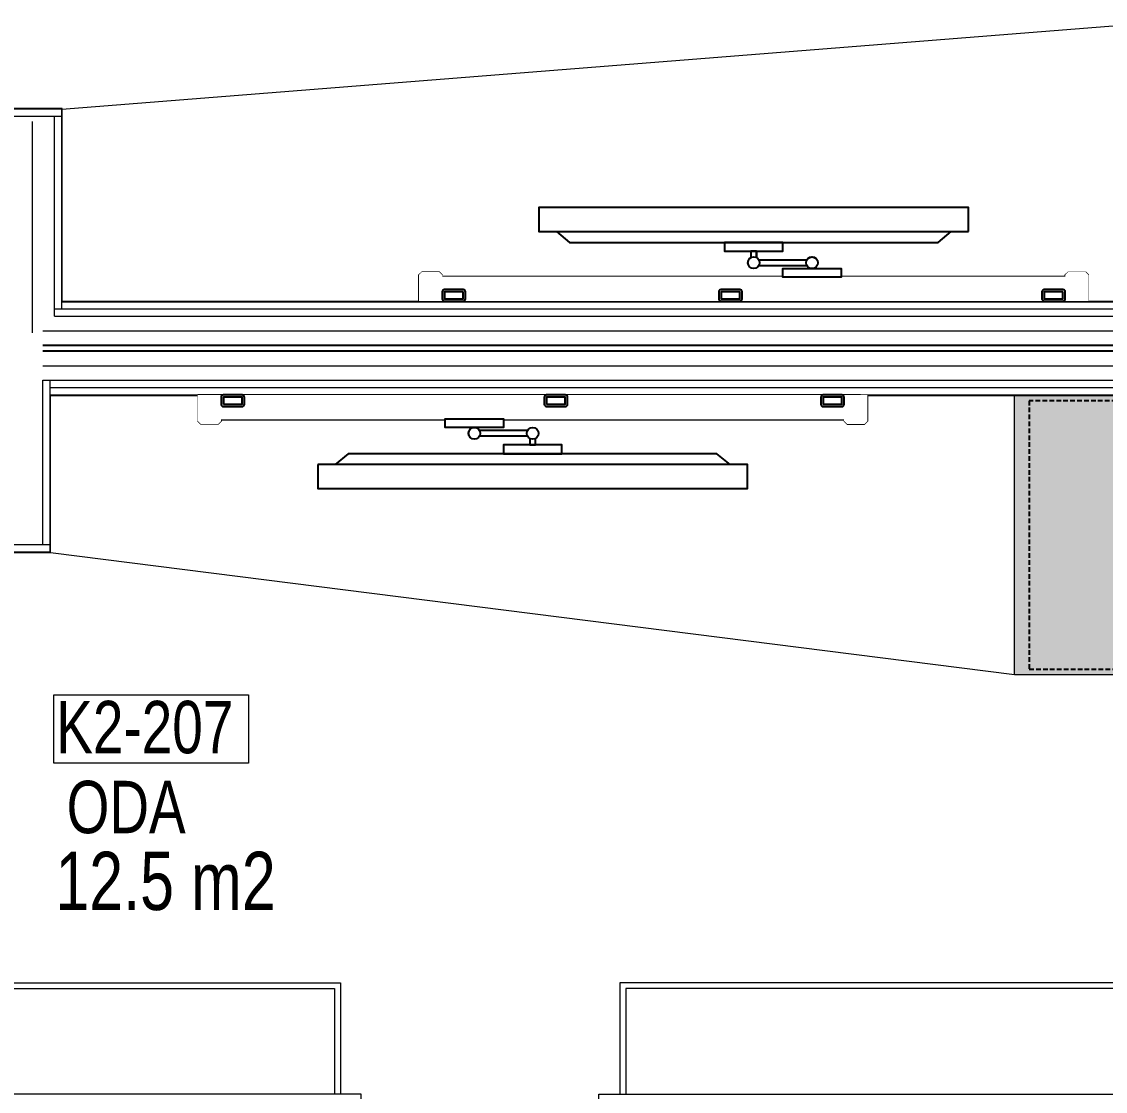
# Model space of a CAD drawing. Header units: millimetres. Extents: x 26282 to 30760, y 1404 to 4574.
# Drawn here: x 28973.3 to 29159.4, y 2921.1 to 3104.8 of the extents above; entities that cross this region are included whole.
import ezdxf

# ---------------------------------------------------------------- set-up
doc = ezdxf.new("R2010")
doc.units = ezdxf.units.MM
doc.header["$LTSCALE"] = 0.25
doc.set_wipeout_variables(frame=1)
doc.linetypes.add('HIDDEN2', pattern=[4.7625, 3.175, -1.5875])
for name, color, linetype, lineweight in [('AB-DUV', 4, 'Continuous', 50), ('FURNITURE (3RDF)', 43, 'Continuous', 20), ('GLASS (3RDF)', 140, 'Continuous', 9), ('ID-ALCIPAN', 124, 'Continuous', 20), ('ID-HATCH', 252, 'Continuous', 18), ('METAL PROFILE (3RDF)', 251, 'Continuous', 18), ('TEXT-GNRL (3RDF)', 254, 'Continuous', 15), ('WALL CLADDING (3RDF)', 43, 'Continuous', 13), ('WALLPAPER (3RDF)', 63, 'Continuous', 13), ('WOOD (3RDF)', 45, 'Continuous', 15)]:
    doc.layers.add(name, color=color, linetype=linetype, lineweight=lineweight)
for name, color, linetype in [('ACCESSORIES (3RDF)', 2, 'Continuous'), ('ID-PROFIL', 145, 'Continuous'), ('LEATHER (3RDF)', 57, 'Continuous'), ('WIPEOUT(3RDF)', 250, 'Continuous')]:
    doc.layers.add(name, color=color, linetype=linetype)
doc.styles.add('M-IKI-50', font='arial.ttf', dxfattribs={"width": 0.75, "height": 10})
doc.styles.add('M-UC-50', font='arial.ttf', dxfattribs={"width": 0.75, "height": 15})
doc.linetypes.add('BATTING', pattern='A,0.0001,-0.1,[134,ltypeshp.shx,S=0.1,R=0,X=-0.1,Y=0],-0.2,[134,ltypeshp.shx,S=0.1,R=180,X=0.1,Y=0],-0.1', length=0.4001)

# ---------------------------------------------------------------- blocks, each defined once
blk = doc.blocks.new('A$C266E249E')
for p, q in [((141.2, 99.1), (94.6, 71.5)), ((94.2, 58.9), (141.2, 31.3))]:
    blk.add_line(p, q)
blk.add_circle((83.8, 65.6), 12.4)
for points, knots in [([(94.8, 71.2), (94.8, 71.2), (104, 88), (117.3, 101.4), (137.4, 121.6), (165.1, 131.9), (165.1, 131.9)], [0, 0, 0, 0, 1, 1, 1, 2, 2, 2, 2]), ([(71.2, 69.8), (71.2, 69.8), (38.7, 79.9), (12.9, 100.7), (8.3, 104.4), (4.1, 108.3), (0.2, 112.2)], [0, 0, 0, 0, 1, 1, 1, 1.244035, 1.244035, 1.244035, 1.244035]), ([(74, 74.2), (74, 74.2), (74.6, 83.5), (71.2, 91.8), (65.2, 106.7), (48.5, 113.6), (48.5, 113.6)], [0, 0, 0, 0, 1, 1, 1, 2, 2, 2, 2]), ([(70.5, 65.6), (70.5, 65.6), (46.5, 62.6), (27.7, 49.3), (10.4, 37), (0, 17.6), (0, 17.6)], [0, 0, 0, 0, 1, 1, 1, 2, 2, 2, 2]), ([(71.6, 60.4), (71.6, 60.4), (60.9, 45.7), (47.5, 33.4), (29.3, 16.9), (6.9, 5.7), (6.9, 5.7)], [0, 0, 0, 0, 1, 1, 1, 2, 2, 2, 2]), ([(92.6, 56.9), (92.6, 56.9), (95.3, 40.8), (100.8, 25.6), (105.6, 12.4), (112.3, 0), (112.3, 0)], [0, 0, 0, 0, 1, 1, 1, 2, 2, 2, 2])]:
    blk.add_open_spline(points, degree=3, knots=knots)
blk = doc.blocks.new('A$C7FB01C9C')
for p, q in [((4.6, 199), (94.6, 199)), ((4.6, 88.1), (4.6, 199)), ((94.6, 199), (94.6, 88.11)), ((21.04, 193.63), (18.84, 193.51)), ((26.61, 193.43), (21.04, 193.63)), ((72.01, 193.75), (65.53, 193.42)), ((77.59, 194.02), (72.01, 193.75)), ((79.78, 193.94), (77.59, 194.02)), ((80.14, 193.17), (79.78, 193.94)), ((18.5, 192.74), (18.49, 190.99)), ((18.84, 193.51), (18.5, 192.74)), ((33.1, 193.18), (26.61, 193.43)), ((33.1, 193.18), (38.03, 193.16)), ((46.4, 193.33), (37.72, 193.21)), ((37.72, 193.21), (42.23, 193.21)), ((42.23, 193.21), (38.03, 193.16)), ((60.6, 193.33), (46.4, 193.33)), ((65.53, 193.42), (60.6, 193.33)), ((80.19, 191.42), (80.14, 193.17)), ((18.49, 190.99), (18.7, 189.04)), ((80.02, 189.46), (80.19, 191.42)), ((18.7, 189.04), (19.05, 187.66)), ((79.51, 187.24), (79.7, 188.08)), ((79.7, 188.08), (80.02, 189.46)), ((18.72, 186.24), (18.61, 185.75)), ((19.04, 186.47), (18.72, 186.24)), ((19.26, 186.82), (19.04, 186.47)), ((19.05, 187.66), (19.26, 186.82)), ((79.73, 186.89), (79.51, 187.24)), ((80.06, 186.67), (79.73, 186.89)), ((80.05, 185.65), (80.18, 186.18)), ((80.18, 186.18), (80.06, 186.67)), ((18.61, 185.75), (18.75, 185.22)), ((18.75, 185.22), (19.17, 184.85)), ((19.45, 184.53), (19.14, 184.17)), ((19.17, 184.85), (19.45, 184.53)), ((19.45, 184.53), (20.16, 184.45)), ((20.15, 184.22), (19.45, 184.53)), ((78.66, 184.86), (79.36, 184.95)), ((79.36, 184.95), (78.66, 184.63)), ((79.36, 184.95), (79.63, 185.27)), ((79.68, 184.59), (79.36, 184.95)), ((79.63, 185.27), (80.05, 185.65)), ((80.17, 183.92), (79.68, 184.59)), ((18.66, 183.49), (18.44, 182.21)), ((19.14, 184.17), (18.66, 183.49)), ((80.42, 182.64), (80.17, 183.92)), ((80.39, 181.71), (80.42, 182.64)), ((18.44, 182.21), (18.49, 181.27)), ((18.75, 180.21), (18.49, 181.27)), ((79.91, 179.89), (80.15, 180.64)), ((80.15, 180.64), (80.39, 181.71)), ((18.49, 178.57), (19.12, 179.56)), ((18.69, 178.79), (19.12, 179.56)), ((19.01, 179.47), (18.69, 178.79)), ((19.01, 179.47), (18.75, 180.21)), ((79.8, 179.99), (80.45, 179)), ((80.24, 179.22), (79.8, 179.99)), ((80.24, 179.22), (79.91, 179.89)), ((80.45, 179), (80.96, 178.09)), ((17.95, 177.42), (17.78, 176.46)), ((17.95, 177.42), (18, 177.65)), ((18, 177.65), (18.49, 178.57)), ((80.96, 178.09), (81.01, 177.86)), ((81.01, 177.86), (81.2, 176.91)), ((81.2, 176.91), (81.08, 175.64)), ((17.78, 176.46), (17.93, 175.2)), ((17.81, 173.95), (17.93, 175.2)), ((81.22, 174.4), (81.08, 175.64)), ((18, 173.03), (17.81, 173.95)), ((73.74, 171.76), (74.44, 173.46)), ((80.32, 172.03), (81.01, 173.18)), ((81.05, 173.47), (81.01, 173.18)), ((81.05, 173.47), (81.22, 174.4)), ((18.05, 172.74), (18, 173.03)), ((18.56, 171.95), (18.05, 172.74)), ((18.56, 171.95), (18.76, 171.6)), ((18.76, 171.6), (19.1, 170.94)), ((73.26, 152.06), (73.74, 171.76)), ((73.74, 171.76), (74.49, 172.84)), ((73.74, 171.76), (74.75, 172.75)), ((73.74, 171.76), (75.31, 172.5)), ((73.74, 171.76), (75.24, 171.95)), ((73.74, 171.76), (75.06, 171.72)), ((73.74, 171.76), (75.33, 171.71)), ((73.74, 171.76), (74.58, 170.75)), ((73.74, 171.76), (75.12, 171.41)), ((73.74, 171.76), (74.19, 170.06)), ((73.74, 171.76), (75.1, 170.86)), ((73.74, 171.76), (74.53, 170.08)), ((80, 171.36), (80.32, 172.03)), ((80, 171.36), (80.26, 170.61)), ((18.85, 170.18), (18.62, 169.12)), ((19.1, 170.94), (18.85, 170.18)), ((31.37, 168.98), (29.85, 169.82)), ((31.37, 168.98), (30.43, 170.04)), ((31.37, 168.98), (30.69, 170.1)), ((31.37, 168.98), (30.79, 170.73)), ((30.86, 152.06), (31.43, 170.55)), ((30.96, 157.36), (31.43, 170.55)), ((73.62, 167.81), (74.32, 169.5)), ((80.26, 170.61), (80.51, 169.55)), ((80.56, 168.62), (80.51, 169.55)), ((18.62, 169.12), (18.59, 168.19)), ((18.59, 168.19), (18.83, 166.91)), ((31.37, 168.98), (29.78, 169.04)), ((31.37, 168.98), (29.88, 169.27)), ((31.37, 168.98), (29.95, 168.18)), ((31.37, 168.98), (29.97, 168.72)), ((31.37, 168.98), (30.05, 169.03)), ((31.37, 168.98), (30.46, 168.03)), ((31.37, 168.98), (30.47, 167.35)), ((31.37, 168.98), (30.8, 167.32)), ((73.62, 167.81), (74.37, 168.88)), ((73.62, 167.81), (74.63, 168.79)), ((73.62, 167.81), (75.19, 168.54)), ((73.62, 167.81), (75.12, 167.99)), ((73.62, 167.81), (74.41, 166.12)), ((73.62, 167.81), (74.98, 166.91)), ((73.62, 167.81), (74.07, 166.1)), ((73.62, 167.81), (75, 167.45)), ((73.62, 167.81), (74.46, 166.79)), ((73.62, 167.81), (75.21, 167.75)), ((73.62, 167.81), (74.94, 167.76)), ((80.34, 167.34), (80.56, 168.62)), ((18.83, 166.91), (19.32, 166.24)), ((19.32, 166.24), (19.64, 165.88)), ((19.64, 165.88), (19.37, 165.56)), ((20.35, 166.2), (19.64, 165.88)), ((19.64, 165.88), (20.34, 165.97)), ((31.21, 165.02), (29.69, 165.86)), ((31.21, 165.02), (30.27, 166.08)), ((31.21, 165.02), (30.53, 166.15)), ((31.21, 165.02), (30.63, 166.77)), ((73.44, 163.34), (74.16, 165.68)), ((79.56, 166.3), (78.85, 166.61)), ((78.85, 166.37), (79.56, 166.3)), ((79.56, 166.3), (79.87, 166.66)), ((79.83, 165.98), (79.56, 166.3)), ((80.26, 165.6), (79.83, 165.98)), ((79.87, 166.66), (80.34, 167.34)), ((18.96, 165.18), (18.83, 164.64)), ((18.83, 164.64), (18.95, 164.16)), ((18.95, 164.16), (19.27, 163.93)), ((19.37, 165.56), (18.96, 165.18)), ((19.27, 163.93), (19.5, 163.59)), ((31.21, 165.02), (29.62, 165.08)), ((31.21, 165.02), (29.72, 165.32)), ((31.21, 165.02), (29.79, 164.22)), ((31.21, 165.02), (29.81, 164.77)), ((31.21, 165.02), (29.89, 165.07)), ((31.21, 165.02), (30.3, 164.07)), ((31.21, 165.02), (30.31, 163.4)), ((31.21, 165.02), (30.64, 163.36)), ((73.44, 163.34), (74.2, 164.41)), ((73.44, 163.34), (74.45, 164.32)), ((73.44, 163.34), (75.02, 164.07)), ((79.75, 164.01), (79.97, 164.36)), ((79.96, 163.17), (79.75, 164.01)), ((79.97, 164.36), (80.29, 164.59)), ((80.4, 165.07), (80.26, 165.6)), ((80.29, 164.59), (80.4, 165.07)), ((19.31, 162.74), (18.99, 161.36)), ((19.5, 163.59), (19.31, 162.74)), ((31.07, 160.56), (30.52, 162.94)), ((73.44, 163.34), (74.94, 163.53)), ((73.44, 163.34), (74.76, 163.29)), ((73.44, 163.34), (75.03, 163.28)), ((73.44, 163.34), (74.28, 162.33)), ((73.44, 163.34), (74.82, 162.98)), ((73.44, 163.34), (73.89, 161.64)), ((73.44, 163.34), (74.8, 162.44)), ((73.44, 163.34), (74.23, 161.65)), ((80.31, 161.79), (79.96, 163.17)), ((18.99, 161.36), (18.82, 159.4)), ((31.07, 160.56), (29.48, 160.61)), ((31.07, 160.56), (29.55, 161.4)), ((31.07, 160.56), (29.59, 160.85)), ((31.07, 160.56), (29.65, 159.75)), ((31.07, 160.56), (29.67, 160.3)), ((31.07, 160.56), (29.75, 160.6)), ((31.07, 160.56), (30.13, 161.61)), ((31.07, 160.56), (30.17, 159.61)), ((31.07, 160.56), (30.17, 158.93)), ((31.07, 160.56), (30.4, 161.68)), ((31.07, 160.56), (30.51, 158.89)), ((73.33, 159.94), (74.03, 161.64)), ((73.33, 159.94), (74.09, 161.02)), ((73.33, 159.94), (74.34, 160.93)), ((73.33, 159.94), (74.91, 160.68)), ((73.33, 159.94), (74.84, 160.13)), ((80.52, 159.83), (80.31, 161.79)), ((18.82, 159.4), (18.87, 157.65)), ((30.94, 157.16), (30, 158.22)), ((30.94, 157.16), (30.26, 158.28)), ((30.94, 157.16), (30.36, 158.91)), ((73.33, 159.94), (74.66, 159.9)), ((73.33, 159.94), (74.92, 159.89)), ((73.33, 159.94), (74.17, 158.93)), ((73.33, 159.94), (74.71, 159.59)), ((73.33, 159.94), (73.78, 158.24)), ((73.33, 159.94), (74.69, 159.04)), ((73.33, 159.94), (74.12, 158.26)), ((80.5, 158.08), (80.52, 159.83)), ((18.87, 157.65), (19.22, 156.89)), ((19.22, 156.89), (21.42, 156.8)), ((21.42, 156.8), (29.2, 157.18)), ((30.94, 157.16), (29.35, 157.22)), ((30.94, 157.16), (29.42, 158)), ((30.94, 157.16), (29.45, 157.45)), ((30.94, 157.16), (29.52, 156.36)), ((30.94, 157.16), (29.54, 156.91)), ((30.94, 157.16), (29.62, 157.21)), ((30.94, 157.16), (30.04, 156.21)), ((30.94, 157.16), (30.04, 155.53)), ((30.94, 157.16), (30.37, 155.5)), ((73.19, 156.14), (73.89, 157.84)), ((73.19, 156.14), (73.95, 157.21)), ((73.19, 156.14), (74.21, 157.12)), ((73.19, 156.14), (74.77, 156.87)), ((73.19, 156.14), (74.7, 156.32)), ((73.39, 157.36), (77.97, 157.2)), ((77.97, 157.2), (80.16, 157.32)), ((80.16, 157.32), (80.5, 158.08)), ((30.81, 153.35), (30.13, 154.48)), ((30.81, 153.35), (30.23, 155.1)), ((73.08, 152.87), (73.78, 154.57)), ((73.19, 156.14), (74.52, 156.09)), ((73.19, 156.14), (74.78, 156.08)), ((73.19, 156.14), (74.03, 155.12)), ((73.19, 156.14), (74.57, 155.78)), ((73.19, 156.14), (73.64, 154.44)), ((73.19, 156.14), (74.55, 155.24)), ((73.19, 156.14), (73.98, 154.45)), ((30.81, 153.35), (29.22, 153.41)), ((30.81, 153.35), (29.29, 154.19)), ((30.81, 153.35), (29.32, 153.65)), ((30.81, 153.35), (29.39, 152.55)), ((30.81, 153.35), (29.41, 153.1)), ((30.81, 153.35), (29.49, 153.4)), ((30.81, 153.35), (29.87, 154.41)), ((30.81, 153.35), (29.9, 152.4)), ((30.81, 153.35), (29.91, 151.73)), ((30.81, 153.35), (30.24, 151.69)), ((73.08, 152.87), (73.83, 153.95)), ((73.08, 152.87), (74.09, 153.86)), ((73.08, 152.87), (74.65, 153.61)), ((73.08, 152.87), (74.58, 153.06)), ((73.08, 152.87), (73.87, 151.19)), ((73.08, 152.87), (74.44, 151.97)), ((73.08, 152.87), (73.53, 151.17)), ((73.08, 152.87), (74.46, 152.52)), ((73.08, 152.87), (73.92, 151.86)), ((73.08, 152.87), (74.67, 152.82)), ((73.08, 152.87), (74.4, 152.83)), ((74.67, 152.06), (24.1, 152.06)), ((19.1, 147.06), (19.1, 139.86)), ((79.67, 139.86), (79.67, 147.06)), ((24.1, 134.86), (74.67, 134.86)), ((98.77, 88.11, 0), (0, 88.1, 0)), ((0, 88.1, 0), (0, 28.1, 0)), ((98.77, 88.11, 0), (98.77, 28.11, 0)), ((3.6, 9), (3.6, 28.1)), ((4.6, 10), (4.6, 28.1)), ((94.6, 28.11), (94.6, 10)), ((95.6, 28.11), (95.6, 9)), ((94.6, 10), (4.6, 10)), ((95.6, 9), (3.6, 9))]:
    blk.add_line(p, q)
at = {"extrusion": (1.94535e-07, 4.23988e-08, 1)}
blk.add_line((0, 28.1, 0), (98.77, 28.11, 0), dxfattribs=at)
for centre, radius, start, end in [((51.16, 144.49), 35.41, 50.3753, 114.017), ((36.92, 171.29), 5.55, 91.8209, 187.6573), ((52.94, 132.96), 25.49, 48.5282, 131.4718), ((24.1, 147.06), 5, 90, 180), ((74.67, 147.06), 5, 0, 90), ((24.1, 139.86), 5, 180, 270), ((74.67, 139.86), 5, 270, 0)]:
    blk.add_arc(centre, radius, start, end)
at = {"extrusion": (0, 0, -1), "xscale": 0.0607998452222824, "yscale": 0.0607998452222824, "zscale": -0.0607998452222824, "rotation": 45.00000000000016}
for p in [(-25.98, 138.35), (-79.93, 138.63)]:
    blk.add_blockref('A$C266E249E', p, dxfattribs=at)
blk = doc.blocks.new('ODA-207')
at = {"layer": 'FURNITURE (3RDF)', "xscale": -1}
blk.add_blockref('A$C7FB01C9C', (126.32, -9, 0), dxfattribs=at)
at = {"layer": 'FURNITURE (3RDF)'}
blk.add_blockref('A$C7FB01C9C', (167.13, -9, 0), dxfattribs=at)
blk = doc.blocks.new('20x40 profil')
at = {"layer": 'METAL PROFILE (3RDF)'}
h = blk.add_hatch(color=256, dxfattribs=at)
edge = h.paths.add_edge_path()
edge.add_line((-1.6, 2), (1.6, 2))
edge.add_arc((1.6, 1.6), 0.4, 360, 450, ccw=False)
edge.add_line((2, 1.6), (2, 0.4))
edge.add_arc((1.6, 0.4), 0.4, 270, 360, ccw=False)
edge.add_line((1.6, 0), (-1.6, 0))
edge.add_arc((-1.6, 0.4), 0.4, 180, 270, ccw=False)
edge.add_line((-2, 0.4), (-2, 1.6))
edge.add_arc((-1.6, 1.6), 0.4, 90, 180, ccw=False)
h.paths.add_polyline_path([(-1.6, 1.6), (1.6, 1.6), (1.6, 0.4), (-1.6, 0.4)], flags=16)
at = {"layer": 'ID-PROFIL'}
blk.add_lwpolyline([(1.6, 2), (-1.6, 2, 0.414214), (-2, 1.6), (-2, 0.4, 0.414214), (-1.6, 0), (1.6, 0, 0.414214), (2, 0.4), (2, 1.6, 0.414214)], format="xyb", close=True, dxfattribs=at)
blk.add_lwpolyline([(1.6, 1.6), (-1.6, 1.6), (-1.6, 0.4), (1.6, 0.4)], close=True, dxfattribs=at)
blk = doc.blocks.new('A$C338956E9')
at = {"layer": 'METAL PROFILE (3RDF)'}
h = blk.add_hatch(color=256, dxfattribs=at)
edge = h.paths.add_edge_path()
edge.add_line((0.4, 0), (3.6, 0))
edge.add_arc((3.6, 0.4), 0.4, 270, 360)
edge.add_line((4, 0.4), (4, 1.6))
edge.add_arc((3.6, 1.6), 0.4, 360, 450)
edge.add_line((3.6, 2), (0.4, 2))
edge.add_arc((0.4, 1.6), 0.4, 450, 540)
edge.add_line((0, 1.6), (0, 0.4))
edge.add_arc((0.4, 0.4), 0.4, 540, 630)
h.paths.add_polyline_path([(0.4, 0.4), (3.6, 0.4), (3.6, 1.6), (0.4, 1.6)], flags=16)
at = {"layer": 'METAL PROFILE (3RDF)', "color": 4, "xscale": -1, "rotation": 180}
blk.add_blockref('20x40 profil', (2, 2, 0), dxfattribs=at)
blk = doc.blocks.new('A$C5B9169E6')
blk.add_wipeout([(0, 0.01), (0, 4.13), (3, 4.13), (5.25, 6.01), (31.9, 6), (31.72, 7.5), (36.4, 7.5), (36.4, 8.64), (37.77, 10), (46.03, 10), (45.81, 10.5), (41.9, 10.5), (41.9, 12), (51.9, 12), (51.9, 10.5), (47.34, 10.5), (46.11, 10.5), (46.11, 10.12), (46.03, 9), (37.77, 9), (37.4, 8.64), (37.4, 7.5), (41.9, 7.5), (41.9, 6), (68.55, 6), (70.8, 4.13), (73.8, 4.12), (73.8, 0)]).translate(0, 0, -2.27).dxf.layer = 'WIPEOUT(3RDF)'
at = {"layer": 'ACCESSORIES (3RDF)', "elevation": -2.27}
for points in [[(46.9, 10.5), (51.9, 10.5), (51.9, 12), (41.9, 12), (41.9, 10.5), (51.9, 10.5)], [(37.77, 10), (46.03, 10)], [(36.9, 6), (31.9, 6), (31.9, 7.5), (41.9, 7.5), (41.9, 6), (31.9, 6)], [(37.4, 8.64), (37.4, 7.5), (36.4, 7.5)], [(36.9, 7.5), (36.4, 7.5), (36.4, 8.64)], [(37.77, 9), (46.03, 9)], [(3, 4.13), (5.25, 6.01), (68.55, 6), (70.8, 4.13)]]:
    blk.add_lwpolyline(points, dxfattribs=at)
blk.add_lwpolyline([(73.8, 4.12), (73.8, 0), (0, 0.01), (0, 4.13)], close=True, dxfattribs=at)
at = {"layer": 'ACCESSORIES (3RDF)', "extrusion": (7.07107e-17, 7.07107e-17, -1)}
blk.add_ellipse((36.9, 9.5, -2.27), major_axis=(0.707, 0.707), ratio=1, start_param=1.570796326794896, end_param=7.853981633974483, dxfattribs=at)
at = {"layer": 'ACCESSORIES (3RDF)', "extrusion": (1e-16, 1e-16, -1)}
blk.add_ellipse((46.9, 9.5, -2.27), major_axis=(0.707, -0.707), ratio=1, dxfattribs=at)
blk = doc.blocks.new('TVPANEL-01')
blk.add_wipeout([(-369.55, 81.55), (-369.55, 77.05), (-369.05, 76.55), (-366.05, 76.55), (-365.55, 77.05), (-365.55, 77.35), (-307.05, 77.35), (-258.55, 77.35), (-258.55, 77.05), (-258.05, 76.55), (-255.05, 76.55), (-254.55, 77.05), (-254.55, 81.55)]).dxf.layer = 'WIPEOUT(3RDF)'
at = {"layer": 'LEATHER (3RDF)', "elevation": 0}
blk.add_lwpolyline([(-260.55, 79.45), (-260.55, 79.55), (-258.55, 79.55), (-258.55, 77.35), (-365.55, 77.35), (-365.55, 79.55), (-363.55, 79.55), (-363.55, 79.45)], dxfattribs=at)
at = {"layer": 'WALL CLADDING (3RDF)', "ltscale": 0.25}
for p, q in [((-369.55, 81.55), (-369.55, 77.05)), ((-368.35, 81.55), (-369.55, 81.55)), ((-368.35, 81.55), (-368.35, 77.75)), ((-366.75, 81.55), (-366.75, 77.75)), ((-365.55, 81.55), (-366.75, 81.55)), ((-365.55, 81.55), (-365.55, 77.05)), ((-258.55, 81.55), (-258.55, 77.05)), ((-257.35, 81.55), (-258.55, 81.55)), ((-257.35, 81.55), (-257.35, 77.75)), ((-255.75, 81.55), (-255.75, 77.75)), ((-255.75, 81.55), (-254.55, 81.55)), ((-254.55, 81.55), (-254.55, 77.05)), ((-369.05, 76.55), (-369.55, 77.05)), ((-366.05, 76.55), (-369.05, 76.55)), ((-366.75, 77.75), (-368.35, 77.75)), ((-365.55, 77.05), (-366.05, 76.55)), ((-258.55, 77.05), (-258.05, 76.55)), ((-258.05, 76.55), (-255.05, 76.55)), ((-257.35, 77.75), (-255.75, 77.75)), ((-255.05, 76.55), (-254.55, 77.05))]:
    blk.add_line(p, q, dxfattribs=at)
at = {"layer": 'WALL CLADDING (3RDF)', "elevation": 0}
blk.add_lwpolyline([(-365.45, 77.45), (-365.45, 79.45), (-258.65, 79.45), (-258.65, 77.45), (-365.45, 77.45)], dxfattribs=at)
at = {"layer": 'WIPEOUT(3RDF)'}
for p, q in [((-255.75, 81.55), (-368.35, 81.55)), ((-258.55, 81.55), (-365.55, 81.55))]:
    blk.add_line(p, q, dxfattribs=at)
at = {"ltscale": 0.25}
for p in [(-365.55, 79.55, 0), (-318.06, 79.55, 0), (-262.55, 79.55, 0)]:
    blk.add_blockref('A$C338956E9', p, dxfattribs=at)
at = {"ltscale": 0.25, "rotation": 0.006196773708317901}
blk.add_blockref('A$C5B9169E6', (-348.95, 65.44, 2.27), dxfattribs=at)
blk = doc.blocks.new('MINIBAR-02')
at = {"layer": 'GLASS (3RDF)'}
h = blk.add_hatch(dxfattribs=at)
h.set_pattern_fill('DOTS', color=163, scale=0.4)
h.set_pattern_definition([(0, (-22706.0425, -627.869), (0.3175, 0.635), [0, -0.635])])
h.paths.add_polyline_path([(55, 0), (10, 0), (10, 48), (55, 48)])
at = {"layer": 'ACCESSORIES (3RDF)', "linetype": 'HIDDEN2', "elevation": 0}
blk.add_lwpolyline([(12.49, 47.1), (12.5, 1), (52.5, 1), (52.49, 47.1)], close=True, dxfattribs=at)
at = {"layer": 'WOOD (3RDF)', "elevation": 0}
blk.add_lwpolyline([(55, 48), (55, 0), (10, 0), (10, 48)], close=True, dxfattribs=at)
blk = doc.blocks.new('A$C187D15ED')
at = {"layer": 'FURNITURE (3RDF)'}
for p, q in [((9409.76, 2884.77), (9599.35, 2899.79)), ((9573.41, 2787.59), (9407.86, 2808.59))]:
    blk.add_line(p, q, dxfattribs=at)
at = {"layer": 'ID-ALCIPAN', "ltscale": 0.25}
for p, q in [((9409.76, 2884.77), (9399.76, 2884.77)), ((9409.76, 2850.44), (9409.76, 2884.77)), ((9409.76, 2883.52), (9399.76, 2883.52)), ((9408.51, 2849.19), (9408.51, 2883.52)), ((9409.76, 2851.69), (9645.34, 2851.69)), ((9408.51, 2850.44), (9645.25, 2850.44)), ((9408.51, 2849.19), (9645.15, 2849.19)), ((9406.51, 2809.94), (9406.51, 2838.19)), ((9406.51, 2838.19), (9624.97, 2838.19)), ((9407.76, 2808.69), (9407.76, 2838.19)), ((9407.76, 2836.94), (9624.88, 2836.94)), ((9407.76, 2835.69), (9618.51, 2835.69)), ((9407.76, 2808.69), (9267.77, 2808.69)), ((9407.76, 2809.94), (9269.02, 2809.94))]:
    blk.add_line(p, q, dxfattribs=at)
at = {"layer": 'ID-HATCH', "linetype": 'BATTING', "lineweight": 0, "ltscale": 7.3}
blk.add_line((9404.76, 2846.33), (9404.76, 2882.65), dxfattribs=at)
at = {"layer": 'ID-HATCH', "linetype": 'BATTING', "lineweight": 0, "ltscale": 4.5}
for p, q in [((9406.51, 2846.69), (9644.96, 2846.69)), ((9406.51, 2840.69), (9644.49, 2840.69))]:
    blk.add_line(p, q, dxfattribs=at)
at = {"layer": 'ID-PROFIL'}
for p, q in [((9644.76, 2844.19), (9406.51, 2844.19)), ((9644.69, 2843.19), (9406.51, 2843.19))]:
    blk.add_line(p, q, dxfattribs=at)
at = {"layer": 'TEXT-GNRL (3RDF)', "linetype": 'Continuous'}
blk.add_lwpolyline([(9408.42, 2784.17), (9441.81, 2784.17), (9441.81, 2772.44), (9408.42, 2772.44)], close=True, dxfattribs=at)
at = {"layer": 'WALLPAPER (3RDF)'}
for p, q in [((9409.86, 2884.87), (9399.66, 2884.87)), ((9409.86, 2851.79), (9409.86, 2884.87)), ((9409.86, 2851.79), (9645.35, 2851.79)), ((9407.76, 2835.59), (9618.41, 2835.59)), ((9407.86, 2808.59), (9407.86, 2835.59)), ((9407.86, 2808.59), (9267.77, 2808.59))]:
    blk.add_line(p, q, dxfattribs=at)
at = {"layer": 'FURNITURE (3RDF)', "ltscale": 0.25}
blk.add_blockref('MINIBAR-02', (9563.41, 2787.59, 0), dxfattribs=at)
at = {"layer": 'FURNITURE (3RDF)', "rotation": 180}
blk.add_blockref('ODA-207', (9628.34, 2734.72, 0), dxfattribs=at)
at = {"layer": 'TEXT-GNRL (3RDF)', "linetype": 'Continuous', "width": 0.75}
for s, height, style, p in [('K2-207', 9, 'M-UC-50', (9408.83, 2774.14)), ('ODA', 9, 'M-UC-50', (9410.61, 2760.41)), ('12.5 m2', 10, 'M-IKI-50', (9408.66, 2747.22))]:
    blk.add_text(s, height=height, dxfattribs=dict(at, style=style)).set_placement(p)
at = {"layer": 'FURNITURE (3RDF)', "xscale": -1, "rotation": 180}
blk.add_blockref('TVPANEL-01', (9840.66, 2933.33), dxfattribs=at)
at = {"layer": 'FURNITURE (3RDF)', "xscale": -1}
blk.add_blockref('TVPANEL-01', (9178.58, 2754.14), dxfattribs=at)

msp = doc.modelspace()

# ---------------------------------------------------------------- block references
at = {"layer": 'AB-DUV', "ltscale": 100}
msp.add_blockref('A$C187D15ED', (19570.424, 205.028, 5.126), dxfattribs=at)

# ---------------------------------------------------------------- next in the draw order: hatches: boundary and pattern name
at = {"layer": 'GLASS (3RDF)'}
h = msp.add_hatch(dxfattribs=at)
h.set_pattern_fill('DOTS', color=163, scale=0.4)
h.set_pattern_definition([(0, (6427.7874, 2364.7444), (0.3175, 0.635), [0, -0.635])])
h.paths.add_polyline_path([(29188.83, 2992.613), (29143.83, 2992.613), (29143.83, 3040.613), (29188.83, 3040.613)])

# ---------------------------------------------------------------- next in the draw order: linework, layer by layer
at = {"layer": 'ACCESSORIES (3RDF)', "linetype": 'HIDDEN2', "elevation": 5.126}
msp.add_lwpolyline([(29146.324, 3039.709), (29146.33, 2993.61), (29186.33, 2993.61), (29186.324, 3039.709)], close=True, dxfattribs=at)
at = {"layer": 'LEATHER (3RDF)', "elevation": 5.126}
for points in [[(29150.528, 3058.915), (29150.528, 3058.815), (29152.528, 3058.815), (29152.528, 3061.013), (29045.528, 3061.013), (29045.528, 3058.813), (29047.528, 3058.813), (29047.528, 3058.913)], [(29009.556, 3038.612), (29009.556, 3038.711), (29007.556, 3038.711), (29007.556, 3036.513), (29114.556, 3036.513), (29114.556, 3038.713), (29112.556, 3038.713), (29112.556, 3038.613)]]:
    msp.add_lwpolyline(points, dxfattribs=at)
at = {"layer": 'WALL CLADDING (3RDF)', "ltscale": 0.25}
for p, q in [((29042.028, 3061.813, 5.126), (29041.528, 3061.313, 5.126)), ((29041.528, 3056.813, 5.126), (29041.528, 3061.313, 5.126)), ((29045.028, 3061.813, 5.126), (29042.028, 3061.813, 5.126)), ((29045.528, 3061.313, 5.126), (29045.028, 3061.813, 5.126)), ((29045.528, 3056.813, 5.126), (29045.528, 3061.313, 5.126)), ((29152.528, 3061.313, 5.126), (29153.028, 3061.813, 5.126)), ((29152.528, 3056.813, 5.126), (29152.528, 3061.313, 5.126)), ((29153.028, 3061.813, 5.126), (29156.028, 3061.813, 5.126)), ((29156.028, 3061.813, 5.126), (29156.528, 3061.313, 5.126)), ((29156.528, 3056.813, 5.126), (29156.528, 3061.313, 5.126)), ((29042.728, 3056.813, 5.126), (29042.728, 3060.613, 5.126)), ((29044.328, 3060.613, 5.126), (29042.728, 3060.613, 5.126)), ((29044.328, 3056.813, 5.126), (29044.328, 3060.613, 5.126)), ((29153.728, 3060.613, 5.126), (29155.328, 3060.613, 5.126)), ((29153.728, 3056.813, 5.126), (29153.728, 3060.613, 5.126)), ((29155.328, 3056.813, 5.126), (29155.328, 3060.613, 5.126)), ((29042.728, 3056.813, 5.126), (29041.528, 3056.813, 5.126)), ((29045.528, 3056.813, 5.126), (29044.328, 3056.813, 5.126)), ((29153.728, 3056.813, 5.126), (29152.528, 3056.813, 5.126)), ((29155.328, 3056.813, 5.126), (29156.528, 3056.813, 5.126)), ((29003.556, 3040.713, 5.126), (29003.556, 3036.213, 5.126)), ((29004.756, 3040.713, 5.126), (29003.556, 3040.713, 5.126)), ((29004.756, 3040.713, 5.126), (29004.756, 3036.913, 5.126)), ((29006.356, 3040.713, 5.126), (29006.356, 3036.913, 5.126)), ((29006.356, 3040.713, 5.126), (29007.556, 3040.713, 5.126)), ((29007.556, 3040.713, 5.126), (29007.556, 3036.213, 5.126)), ((29114.556, 3040.713, 5.126), (29114.556, 3036.213, 5.126)), ((29114.556, 3040.713, 5.126), (29115.756, 3040.713, 5.126)), ((29115.756, 3040.713, 5.126), (29115.756, 3036.913, 5.126)), ((29117.356, 3040.713, 5.126), (29117.356, 3036.913, 5.126)), ((29117.356, 3040.713, 5.126), (29118.556, 3040.713, 5.126)), ((29118.556, 3040.713, 5.126), (29118.556, 3036.213, 5.126)), ((29004.056, 3035.713, 5.126), (29003.556, 3036.213, 5.126)), ((29007.056, 3035.713, 5.126), (29004.056, 3035.713, 5.126)), ((29006.356, 3036.913, 5.126), (29004.756, 3036.913, 5.126)), ((29007.556, 3036.213, 5.126), (29007.056, 3035.713, 5.126)), ((29114.556, 3036.213, 5.126), (29115.056, 3035.713, 5.126)), ((29115.056, 3035.713, 5.126), (29118.056, 3035.713, 5.126)), ((29115.756, 3036.913, 5.126), (29117.356, 3036.913, 5.126)), ((29118.056, 3035.713, 5.126), (29118.556, 3036.213, 5.126))]:
    msp.add_line(p, q, dxfattribs=at)
at = {"layer": 'WALL CLADDING (3RDF)', "elevation": 5.126}
for points in [[(29045.628, 3060.913), (29045.628, 3058.913), (29152.428, 3058.915), (29152.428, 3060.915), (29045.628, 3060.913)], [(29114.456, 3036.613), (29114.456, 3038.613), (29007.656, 3038.611), (29007.656, 3036.611), (29114.456, 3036.613)]]:
    msp.add_lwpolyline(points, dxfattribs=at)
at = {"layer": 'WIPEOUT(3RDF)'}
for p, q in [((29155.328, 3056.813, 5.126), (29042.728, 3056.813, 5.126)), ((29152.528, 3056.813, 5.126), (29045.528, 3056.813, 5.126)), ((29004.756, 3040.713, 5.126), (29117.356, 3040.713, 5.126)), ((29007.556, 3040.713, 5.126), (29114.556, 3040.713, 5.126))]:
    msp.add_line(p, q, dxfattribs=at)
at = {"layer": 'WOOD (3RDF)', "elevation": 5.126}
msp.add_lwpolyline([(29188.83, 3040.613), (29188.83, 2992.613), (29143.83, 2992.613), (29143.83, 3040.613)], close=True, dxfattribs=at)

# ---------------------------------------------------------------- next in the draw order: wipeouts: each hides what was drawn before it
for points in [[(29041.528, 3056.813), (29041.528, 3061.313), (29042.028, 3061.813), (29045.028, 3061.813), (29045.528, 3061.313), (29045.528, 3061.013), (29104.028, 3061.013), (29152.528, 3061.013), (29152.528, 3061.313), (29153.028, 3061.813), (29156.028, 3061.813), (29156.528, 3061.313), (29156.528, 3056.813)], [(29118.556, 3040.713), (29118.556, 3036.213), (29118.056, 3035.713), (29115.056, 3035.713), (29114.556, 3036.213), (29114.556, 3036.513), (29056.057, 3036.513), (29007.556, 3036.513), (29007.556, 3036.213), (29007.056, 3035.713), (29004.056, 3035.713), (29003.556, 3036.213), (29003.556, 3040.713)]]:
    msp.add_wipeout(points).translate(0, 0, 5.126).dxf.layer = 'WIPEOUT(3RDF)'

# ---------------------------------------------------------------- next in the draw order: hatches: boundary and pattern name
at = {"layer": 'METAL PROFILE (3RDF)'}
h = msp.add_hatch(color=256, dxfattribs=at)
edge = h.paths.add_edge_path()
edge.add_line((29045.928, 3058.813), (29049.128, 3058.813))
edge.add_arc((29049.128, 3058.413), 0.4, 0, 90, ccw=False)
edge.add_line((29049.528, 3058.413), (29049.528, 3057.213))
edge.add_arc((29049.128, 3057.213), 0.4, -90, 0, ccw=False)
edge.add_line((29049.128, 3056.813), (29045.928, 3056.813))
edge.add_arc((29045.928, 3057.213), 0.4, -180, -90, ccw=False)
edge.add_line((29045.528, 3057.213), (29045.528, 3058.413))
edge.add_arc((29045.928, 3058.413), 0.4, -270, -180, ccw=False)
h.paths.add_polyline_path([(29045.928, 3058.413), (29049.128, 3058.413), (29049.128, 3057.213), (29045.928, 3057.213)], flags=16)
h = msp.add_hatch(color=256, dxfattribs=at)
edge = h.paths.add_edge_path()
edge.add_line((29045.928, 3058.813), (29049.128, 3058.813))
edge.add_arc((29049.128, 3058.413), 0.4, 360, 450, ccw=False)
edge.add_line((29049.528, 3058.413), (29049.528, 3057.213))
edge.add_arc((29049.128, 3057.213), 0.4, 270, 360, ccw=False)
edge.add_line((29049.128, 3056.813), (29045.928, 3056.813))
edge.add_arc((29045.928, 3057.213), 0.4, 180, 270, ccw=False)
edge.add_line((29045.528, 3057.213), (29045.528, 3058.413))
edge.add_arc((29045.928, 3058.413), 0.4, 90, 180, ccw=False)
h.paths.add_polyline_path([(29045.928, 3058.413), (29049.128, 3058.413), (29049.128, 3057.213), (29045.928, 3057.213)], flags=16)
h = msp.add_hatch(color=256, dxfattribs=at)
edge = h.paths.add_edge_path()
edge.add_line((29093.421, 3058.813), (29096.621, 3058.813))
edge.add_arc((29096.621, 3058.413), 0.4, 0, 90, ccw=False)
edge.add_line((29097.021, 3058.413), (29097.021, 3057.213))
edge.add_arc((29096.621, 3057.213), 0.4, -90, 0, ccw=False)
edge.add_line((29096.621, 3056.813), (29093.421, 3056.813))
edge.add_arc((29093.421, 3057.213), 0.4, -180, -90, ccw=False)
edge.add_line((29093.021, 3057.213), (29093.021, 3058.413))
edge.add_arc((29093.421, 3058.413), 0.4, -270, -180, ccw=False)
h.paths.add_polyline_path([(29093.421, 3058.413), (29096.621, 3058.413), (29096.621, 3057.213), (29093.421, 3057.213)], flags=16)
h = msp.add_hatch(color=256, dxfattribs=at)
edge = h.paths.add_edge_path()
edge.add_line((29093.421, 3058.813), (29096.621, 3058.813))
edge.add_arc((29096.621, 3058.413), 0.4, 360, 450, ccw=False)
edge.add_line((29097.021, 3058.413), (29097.021, 3057.213))
edge.add_arc((29096.621, 3057.213), 0.4, 270, 360, ccw=False)
edge.add_line((29096.621, 3056.813), (29093.421, 3056.813))
edge.add_arc((29093.421, 3057.213), 0.4, 180, 270, ccw=False)
edge.add_line((29093.021, 3057.213), (29093.021, 3058.413))
edge.add_arc((29093.421, 3058.413), 0.4, 90, 180, ccw=False)
h.paths.add_polyline_path([(29093.421, 3058.413), (29096.621, 3058.413), (29096.621, 3057.213), (29093.421, 3057.213)], flags=16)
h = msp.add_hatch(color=256, dxfattribs=at)
edge = h.paths.add_edge_path()
edge.add_line((29148.928, 3058.813), (29152.128, 3058.813))
edge.add_arc((29152.128, 3058.413), 0.4, 0, 90, ccw=False)
edge.add_line((29152.528, 3058.413), (29152.528, 3057.213))
edge.add_arc((29152.128, 3057.213), 0.4, -90, 0, ccw=False)
edge.add_line((29152.128, 3056.813), (29148.928, 3056.813))
edge.add_arc((29148.928, 3057.213), 0.4, -180, -90, ccw=False)
edge.add_line((29148.528, 3057.213), (29148.528, 3058.413))
edge.add_arc((29148.928, 3058.413), 0.4, -270, -180, ccw=False)
h.paths.add_polyline_path([(29148.928, 3058.413), (29152.128, 3058.413), (29152.128, 3057.213), (29148.928, 3057.213)], flags=16)
h = msp.add_hatch(color=256, dxfattribs=at)
edge = h.paths.add_edge_path()
edge.add_line((29148.928, 3058.813), (29152.128, 3058.813))
edge.add_arc((29152.128, 3058.413), 0.4, 360, 450, ccw=False)
edge.add_line((29152.528, 3058.413), (29152.528, 3057.213))
edge.add_arc((29152.128, 3057.213), 0.4, 270, 360, ccw=False)
edge.add_line((29152.128, 3056.813), (29148.928, 3056.813))
edge.add_arc((29148.928, 3057.213), 0.4, 180, 270, ccw=False)
edge.add_line((29148.528, 3057.213), (29148.528, 3058.413))
edge.add_arc((29148.928, 3058.413), 0.4, 90, 180, ccw=False)
h.paths.add_polyline_path([(29148.928, 3058.413), (29152.128, 3058.413), (29152.128, 3057.213), (29148.928, 3057.213)], flags=16)
h = msp.add_hatch(color=256, dxfattribs=at)
edge = h.paths.add_edge_path()
edge.add_line((29011.156, 3038.713), (29007.956, 3038.713))
edge.add_arc((29007.956, 3039.113), 0.4, 180, 270, ccw=False)
edge.add_line((29007.556, 3039.113), (29007.556, 3040.313))
edge.add_arc((29007.956, 3040.313), 0.4, 90, 180, ccw=False)
edge.add_line((29007.956, 3040.713), (29011.156, 3040.713))
edge.add_arc((29011.156, 3040.313), 0.4, 0, 90, ccw=False)
edge.add_line((29011.556, 3040.313), (29011.556, 3039.113))
edge.add_arc((29011.156, 3039.113), 0.4, -90, 0, ccw=False)
h.paths.add_polyline_path([(29011.156, 3039.113), (29007.956, 3039.113), (29007.956, 3040.313), (29011.156, 3040.313)], flags=16)
h = msp.add_hatch(color=256, dxfattribs=at)
edge = h.paths.add_edge_path()
edge.add_line((29011.156, 3038.713), (29007.956, 3038.713))
edge.add_arc((29007.956, 3039.113), 0.4, 180, 270, ccw=False)
edge.add_line((29007.556, 3039.113), (29007.556, 3040.313))
edge.add_arc((29007.956, 3040.313), 0.4, 90, 180, ccw=False)
edge.add_line((29007.956, 3040.713), (29011.156, 3040.713))
edge.add_arc((29011.156, 3040.313), 0.4, 0, 90, ccw=False)
edge.add_line((29011.556, 3040.313), (29011.556, 3039.113))
edge.add_arc((29011.156, 3039.113), 0.4, -90, 0, ccw=False)
h.paths.add_polyline_path([(29011.156, 3039.113), (29007.956, 3039.113), (29007.956, 3040.313), (29011.156, 3040.313)], flags=16)
h = msp.add_hatch(color=256, dxfattribs=at)
edge = h.paths.add_edge_path()
edge.add_line((29066.664, 3038.713), (29063.464, 3038.713))
edge.add_arc((29063.464, 3039.113), 0.4, 180, 270, ccw=False)
edge.add_line((29063.064, 3039.113), (29063.064, 3040.313))
edge.add_arc((29063.464, 3040.313), 0.4, 90, 180, ccw=False)
edge.add_line((29063.464, 3040.713), (29066.664, 3040.713))
edge.add_arc((29066.664, 3040.313), 0.4, 0, 90, ccw=False)
edge.add_line((29067.064, 3040.313), (29067.064, 3039.113))
edge.add_arc((29066.664, 3039.113), 0.4, -90, 0, ccw=False)
h.paths.add_polyline_path([(29066.664, 3039.113), (29063.464, 3039.113), (29063.464, 3040.313), (29066.664, 3040.313)], flags=16)
h = msp.add_hatch(color=256, dxfattribs=at)
edge = h.paths.add_edge_path()
edge.add_line((29066.664, 3038.713), (29063.464, 3038.713))
edge.add_arc((29063.464, 3039.113), 0.4, 180, 270, ccw=False)
edge.add_line((29063.064, 3039.113), (29063.064, 3040.313))
edge.add_arc((29063.464, 3040.313), 0.4, 90, 180, ccw=False)
edge.add_line((29063.464, 3040.713), (29066.664, 3040.713))
edge.add_arc((29066.664, 3040.313), 0.4, 0, 90, ccw=False)
edge.add_line((29067.064, 3040.313), (29067.064, 3039.113))
edge.add_arc((29066.664, 3039.113), 0.4, -90, 0, ccw=False)
h.paths.add_polyline_path([(29066.664, 3039.113), (29063.464, 3039.113), (29063.464, 3040.313), (29066.664, 3040.313)], flags=16)
h = msp.add_hatch(color=256, dxfattribs=at)
edge = h.paths.add_edge_path()
edge.add_line((29114.156, 3038.713), (29110.956, 3038.713))
edge.add_arc((29110.956, 3039.113), 0.4, 180, 270, ccw=False)
edge.add_line((29110.556, 3039.113), (29110.556, 3040.313))
edge.add_arc((29110.956, 3040.313), 0.4, 90, 180, ccw=False)
edge.add_line((29110.956, 3040.713), (29114.156, 3040.713))
edge.add_arc((29114.156, 3040.313), 0.4, 0, 90, ccw=False)
edge.add_line((29114.556, 3040.313), (29114.556, 3039.113))
edge.add_arc((29114.156, 3039.113), 0.4, -90, 0, ccw=False)
h.paths.add_polyline_path([(29114.156, 3039.113), (29110.956, 3039.113), (29110.956, 3040.313), (29114.156, 3040.313)], flags=16)
h = msp.add_hatch(color=256, dxfattribs=at)
edge = h.paths.add_edge_path()
edge.add_line((29114.156, 3038.713), (29110.956, 3038.713))
edge.add_arc((29110.956, 3039.113), 0.4, 180, 270, ccw=False)
edge.add_line((29110.556, 3039.113), (29110.556, 3040.313))
edge.add_arc((29110.956, 3040.313), 0.4, 90, 180, ccw=False)
edge.add_line((29110.956, 3040.713), (29114.156, 3040.713))
edge.add_arc((29114.156, 3040.313), 0.4, 0, 90, ccw=False)
edge.add_line((29114.556, 3040.313), (29114.556, 3039.113))
edge.add_arc((29114.156, 3039.113), 0.4, -90, 0, ccw=False)
h.paths.add_polyline_path([(29114.156, 3039.113), (29110.956, 3039.113), (29110.956, 3040.313), (29114.156, 3040.313)], flags=16)

# ---------------------------------------------------------------- next in the draw order: linework, layer by layer
at = {"layer": 'ID-PROFIL', "elevation": 5.126}
for points in [[(29049.128, 3058.813), (29045.928, 3058.813, 0.4142136), (29045.528, 3058.413), (29045.528, 3057.213, 0.4142136), (29045.928, 3056.813), (29049.128, 3056.813, 0.4142136), (29049.528, 3057.213), (29049.528, 3058.413, 0.4142136)], [(29096.621, 3058.813), (29093.421, 3058.813, 0.4142136), (29093.021, 3058.413), (29093.021, 3057.213, 0.4142136), (29093.421, 3056.813), (29096.621, 3056.813, 0.4142136), (29097.021, 3057.213), (29097.021, 3058.413, 0.4142136)], [(29152.128, 3058.813), (29148.928, 3058.813, 0.4142136), (29148.528, 3058.413), (29148.528, 3057.213, 0.4142136), (29148.928, 3056.813), (29152.128, 3056.813, 0.4142136), (29152.528, 3057.213), (29152.528, 3058.413, 0.4142136)], [(29007.956, 3038.713), (29011.156, 3038.713, 0.4142136), (29011.556, 3039.113), (29011.556, 3040.313, 0.4142136), (29011.156, 3040.713), (29007.956, 3040.713, 0.4142136), (29007.556, 3040.313), (29007.556, 3039.113, 0.4142136)], [(29063.464, 3038.713), (29066.664, 3038.713, 0.4142136), (29067.064, 3039.113), (29067.064, 3040.313, 0.4142136), (29066.664, 3040.713), (29063.464, 3040.713, 0.4142136), (29063.064, 3040.313), (29063.064, 3039.113, 0.4142136)], [(29110.956, 3038.713), (29114.156, 3038.713, 0.4142136), (29114.556, 3039.113), (29114.556, 3040.313, 0.4142136), (29114.156, 3040.713), (29110.956, 3040.713, 0.4142136), (29110.556, 3040.313), (29110.556, 3039.113, 0.4142136)]]:
    msp.add_lwpolyline(points, format="xyb", close=True, dxfattribs=at)
for points in [[(29049.128, 3058.413), (29045.928, 3058.413), (29045.928, 3057.213), (29049.128, 3057.213)], [(29096.621, 3058.413), (29093.421, 3058.413), (29093.421, 3057.213), (29096.621, 3057.213)], [(29152.128, 3058.413), (29148.928, 3058.413), (29148.928, 3057.213), (29152.128, 3057.213)], [(29007.956, 3039.113), (29011.156, 3039.113), (29011.156, 3040.313), (29007.956, 3040.313)], [(29063.464, 3039.113), (29066.664, 3039.113), (29066.664, 3040.313), (29063.464, 3040.313)], [(29110.956, 3039.113), (29114.156, 3039.113), (29114.156, 3040.313), (29110.956, 3040.313)]]:
    msp.add_lwpolyline(points, close=True, dxfattribs=at)

# ---------------------------------------------------------------- next in the draw order: wipeouts: each hides what was drawn before it
for points in [[(29062.128, 3072.915), (29062.128, 3068.79), (29065.128, 3068.789), (29067.378, 3066.915), (29094.028, 3066.915), (29093.845, 3065.415), (29098.528, 3065.415), (29098.528, 3064.281), (29099.894, 3062.915), (29108.162, 3062.914), (29107.934, 3062.414), (29104.028, 3062.415), (29104.028, 3060.915), (29114.028, 3060.914), (29114.028, 3062.414), (29109.465, 3062.414), (29108.238, 3062.414), (29108.238, 3062.802), (29108.162, 3063.914), (29099.894, 3063.915), (29099.528, 3064.281), (29099.528, 3065.415), (29104.028, 3065.414), (29104.028, 3066.914), (29130.678, 3066.915), (29132.928, 3068.79), (29135.928, 3068.79), (29135.928, 3072.915)], [(29097.956, 3024.612), (29097.956, 3028.737), (29094.956, 3028.737), (29092.706, 3030.612), (29066.057, 3030.612), (29066.239, 3032.112), (29061.557, 3032.112), (29061.557, 3033.246), (29060.191, 3034.612), (29051.923, 3034.612), (29052.151, 3035.112), (29056.057, 3035.112), (29056.057, 3036.612), (29046.057, 3036.612), (29046.057, 3035.112), (29050.619, 3035.112), (29051.847, 3035.112), (29051.847, 3034.725), (29051.923, 3033.612), (29060.191, 3033.612), (29060.557, 3033.246), (29060.557, 3032.112), (29056.057, 3032.112), (29056.057, 3030.612), (29029.406, 3030.612), (29027.156, 3028.737), (29024.156, 3028.737), (29024.156, 3024.612)]]:
    msp.add_wipeout(points).translate(0, 0, 5.126).dxf.layer = 'WIPEOUT(3RDF)'

# ---------------------------------------------------------------- next in the draw order: linework, layer by layer
at = {"layer": 'ACCESSORIES (3RDF)', "elevation": 5.126}
for points in [[(29135.928, 3068.79), (29135.928, 3072.915), (29062.128, 3072.915), (29062.128, 3068.79)], [(29024.156, 3028.737), (29024.156, 3024.612), (29097.956, 3024.612), (29097.956, 3028.737)]]:
    msp.add_lwpolyline(points, close=True, dxfattribs=at)
for points in [[(29065.128, 3068.79), (29067.378, 3066.915), (29130.678, 3066.915), (29132.928, 3068.79)], [(29099.028, 3066.915), (29094.028, 3066.915), (29094.028, 3065.415), (29104.028, 3065.415), (29104.028, 3066.915), (29094.028, 3066.915)], [(29099.528, 3064.281), (29099.528, 3065.415), (29098.528, 3065.415)], [(29099.028, 3065.415), (29098.528, 3065.415), (29098.528, 3064.281)], [(29099.894, 3063.915), (29108.162, 3063.915)], [(29099.894, 3062.915), (29108.162, 3062.915)], [(29109.028, 3062.415), (29114.028, 3062.414), (29114.028, 3060.914), (29104.028, 3060.915), (29104.028, 3062.415), (29114.028, 3062.414)], [(29051.057, 3035.112), (29046.057, 3035.112), (29046.057, 3036.612), (29056.057, 3036.612), (29056.057, 3035.112), (29046.057, 3035.112)], [(29060.191, 3034.612), (29051.923, 3034.612)], [(29060.191, 3033.612), (29051.923, 3033.612)], [(29061.057, 3030.612), (29066.057, 3030.612), (29066.057, 3032.112), (29056.057, 3032.112), (29056.057, 3030.612), (29066.057, 3030.612)], [(29060.557, 3033.246), (29060.557, 3032.112), (29061.557, 3032.112)], [(29061.057, 3032.112), (29061.557, 3032.112), (29061.557, 3033.246)], [(29094.956, 3028.737), (29092.706, 3030.612), (29029.406, 3030.612), (29027.156, 3028.737)]]:
    msp.add_lwpolyline(points, dxfattribs=at)
at = {"layer": 'ACCESSORIES (3RDF)'}
for centre, start_param, end_param in [((29099.028, 3063.415, 5.126), 6.2830772, 12.5662625), ((29109.028, 3063.415, 5.126), 6.2830772, 12.5662625), ((29051.057, 3034.112, 5.126), 3.1414845, 9.4246698), ((29061.057, 3034.112, 5.126), 3.1414845, 9.4246698)]:
    msp.add_ellipse(centre, major_axis=(0.707, 0.707), ratio=1, start_param=start_param, end_param=end_param, dxfattribs=at)

doc.saveas('drawing.dxf')
